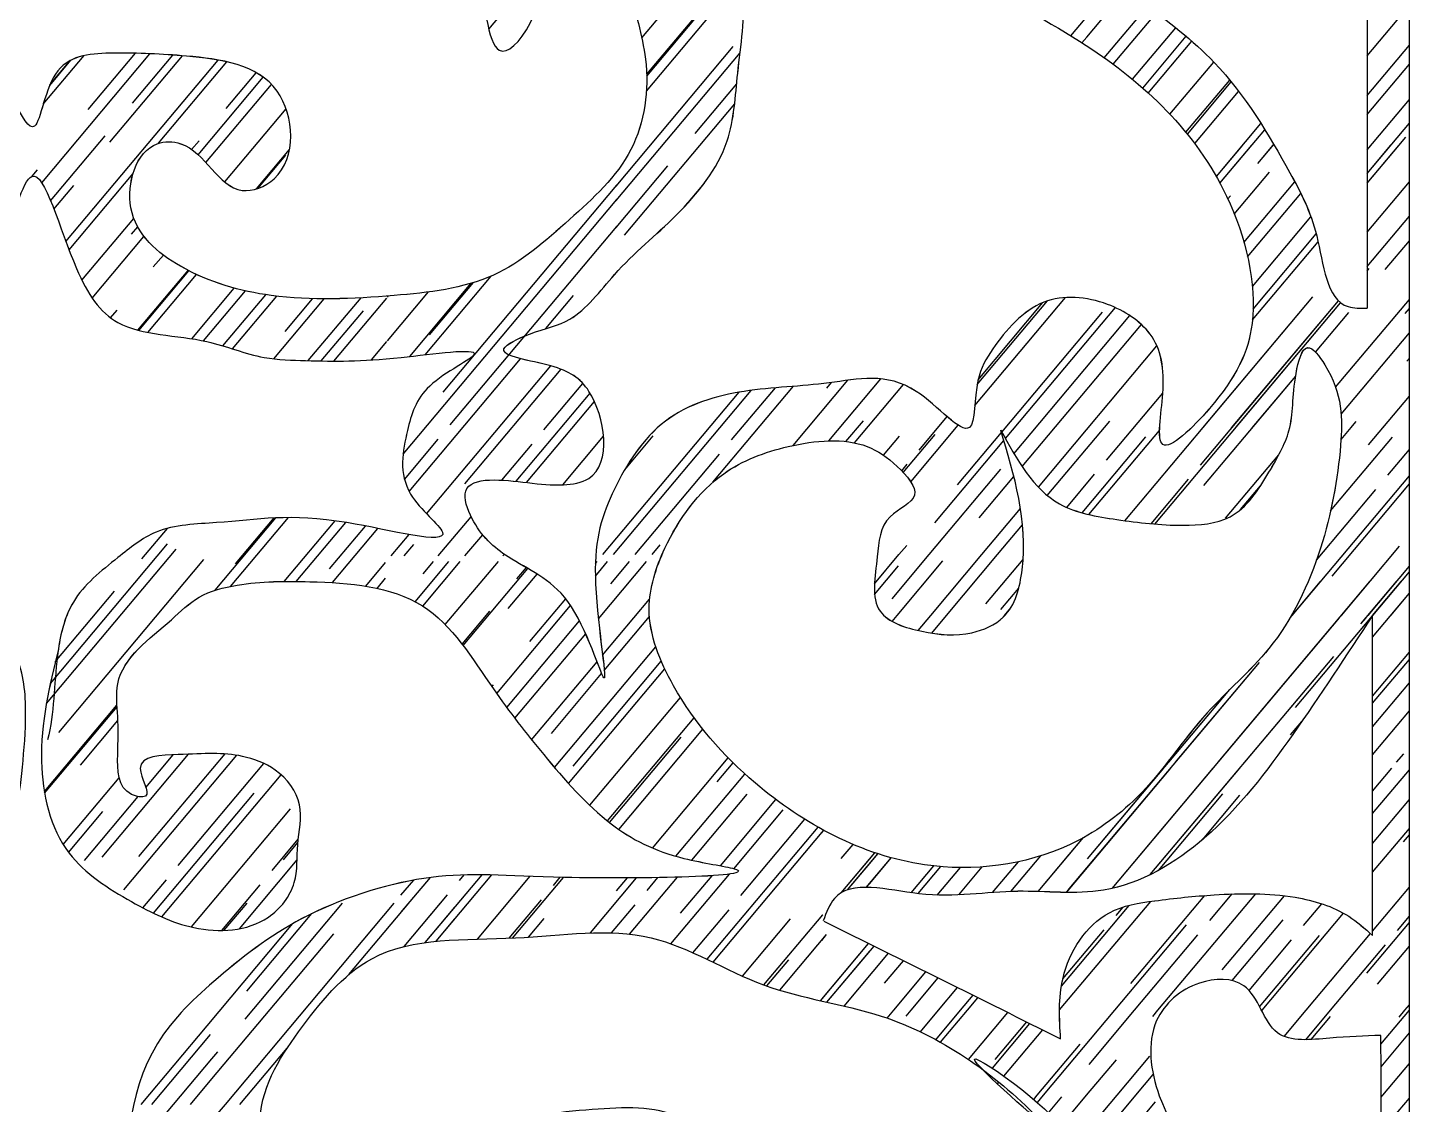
# Model space of a CAD drawing. Header units: millimetres. Extents: x 512961 to 1001058, y -961995 to -458543.
# Drawn here: x 935133 to 935425.6, y -883552.1 to -883324 of the extents above; entities that cross this region are included whole.
import ezdxf

# ---------------------------------------------------------------- set-up
doc = ezdxf.new("R2010")
doc.units = ezdxf.units.MM
doc.header["$MEASUREMENT"] = 0
doc.layers.add('内线', color=8, linetype='CONTINUOUS')
doc.layers.add('填充', color=250, linetype='CONTINUOUS', lineweight=25)

msp = doc.modelspace()

# ---------------------------------------------------------------- linework, layer by layer
at = {"layer": '内线'}
msp.add_line((935425.6, -885159.02), (935425.6, -883011.33), dxfattribs=at)
at = {"layer": '填充'}
for p, q in [((935263.07, -883326.18), (935280.57, -883305.32)), ((935357.28, -883325.99), (935373.23, -883306.99)), ((935416.66, -883308.34), (935416.66, -883383.44)), ((935264.13, -883334.27), (935283.24, -883311.5)), ((935264.06, -883337.45), (935283.88, -883313.84)), ((935230.67, -883324.28), (935237.83, -883315.75)), ((935264.12, -883333.87), (935277.54, -883317.87)), ((935361, -883330.36), (935370.19, -883319.41)), ((935362.91, -883331.75), (935372.06, -883320.83)), ((935416.66, -883329.95), (935425.6, -883319.31)), ((935353.94, -883325.71), (935356.96, -883322.12)), ((935356.28, -883327.18), (935357.28, -883325.99)), ((935366.96, -883334.92), (935376.12, -883324.01)), ((935369.14, -883336.78), (935378.33, -883325.82)), ((935136.01, -883356.84), (935158.93, -883329.52)), ((935145.87, -883341.31), (935155.84, -883329.42)), ((935257.63, -883357.58), (935282.44, -883328)), ((935257.63, -883360.61), (935283.9, -883329.3)), ((935370.32, -883337.84), (935379.53, -883326.86)), ((935416.66, -883338.38), (935425.6, -883327.73)), ((935136.35, -883340.19), (935144.98, -883329.91)), ((935137.71, -883336.22), (935142.19, -883330.88)), ((935137.75, -883336.13), (935142.12, -883330.91)), ((935141.15, -883369.3), (935173.41, -883330.86)), ((935150.47, -883348.28), (935165.85, -883329.95)), ((935155.23, -883340.02), (935163.81, -883329.79)), ((935160.74, -883348.49), (935175.22, -883331.23)), ((935374.91, -883342.35), (935384.19, -883331.29)), ((935416.66, -883342.41), (935425.6, -883331.76)), ((935169.14, -883350.93), (935182.93, -883334.5)), ((935175.08, -883341.09), (935181.42, -883333.53)), ((935378.27, -883346.17), (935387.56, -883335.1)), ((935378.59, -883346.57), (935387.89, -883335.5)), ((935170.78, -883352.58), (935184.67, -883336.02)), ((935274.35, -883346.39), (935283.17, -883335.89)), ((935380.14, -883348.57), (935389.44, -883337.49)), ((935174.76, -883356.69), (935187.77, -883341.19)), ((935259.39, -883367.93), (935282.74, -883340.1)), ((935416.66, -883349.86), (935425.6, -883339.21)), ((935384.73, -883355.56), (935394.17, -883344.31)), ((935416.66, -883354.86), (935425.6, -883344.22)), ((935137.91, -883360.66), (935149.46, -883346.89)), ((935385.49, -883356.94), (935394.99, -883345.62)), ((935416.66, -883356.97), (935424.84, -883347.23)), ((935167.76, -883349.8), (935169.32, -883347.95)), ((935181.5, -883358.16), (935188.49, -883349.83)), ((935384.73, -883355.56), (935390.34, -883348.87)), ((935385.49, -883356.94), (935392.26, -883348.87)), ((935393.48, -883352.77), (935396.87, -883348.72)), ((935393.48, -883352.77), (935396.74, -883348.87)), ((935416.66, -883356.97), (935423.46, -883348.87)), ((935416.66, -883349.86), (935417.49, -883348.87)), ((935416.66, -883354.86), (935421.69, -883348.87)), ((935181.77, -883358.07), (935187.69, -883351.01)), ((935133.97, -883355.49), (935135.12, -883354.12)), ((935141.8, -883371.06), (935155.35, -883354.92)), ((935257.63, -883366.33), (935268.59, -883353.26)), ((935388.53, -883363.48), (935395.96, -883354.62)), ((935388.53, -883363.48), (935395.96, -883354.62)), ((935138.61, -883362.42), (935142.79, -883357.44)), ((935221, -883401.23), (935257.79, -883357.39)), ((935272.24, -883361.79), (935276.33, -883356.91)), ((935390.57, -883369.48), (935401.34, -883356.64)), ((935390.57, -883369.48), (935401.34, -883356.64)), ((935416.66, -883367.32), (935425.6, -883356.67)), ((935416.66, -883367.32), (935425.6, -883356.67)), ((935212.53, -883414.36), (935257.79, -883360.42)), ((935387.17, -883360.29), (935387.72, -883359.63)), ((935387.17, -883360.29), (935387.72, -883359.63)), ((935391.35, -883372.57), (935402.63, -883359.13)), ((935391.35, -883372.57), (935402.63, -883359.13)), ((935144.53, -883377.5), (935155.52, -883364.4)), ((935392.35, -883378.83), (935404.75, -883364.05)), ((935392.35, -883378.83), (935404.75, -883364.05)), ((935416.66, -883374.58), (935425.6, -883363.94)), ((935416.66, -883374.58), (935425.6, -883363.94)), ((935155.05, -883367.73), (935156.34, -883366.19)), ((935222.51, -883408.18), (935257.79, -883366.14)), ((935392.51, -883383.64), (935405.88, -883367.71)), ((935392.51, -883383.64), (935405.88, -883367.71)), ((935146.7, -883381.28), (935157.66, -883368.21)), ((935392.37, -883385.92), (935406.27, -883369.35)), ((935392.37, -883385.92), (935406.27, -883369.35)), ((935420.49, -883375.21), (935425.6, -883369.13)), ((935420.49, -883375.21), (935425.6, -883369.13)), ((935159.65, -883374.7), (935161.77, -883372.17)), ((935156.39, -883388.09), (935167.02, -883375.42)), ((935156.55, -883388.13), (935167.15, -883375.49)), ((935158.47, -883388.56), (935168.78, -883376.28)), ((935416.66, -883375.56), (935417.09, -883375.04)), ((935416.66, -883375.56), (935417.09, -883375.04)), ((935167.8, -883389.9), (935176.79, -883379.18)), ((935213.94, -883393.66), (935226.95, -883378.16)), ((935217.21, -883393.29), (935231.19, -883376.63)), ((935218.16, -883389.06), (935227.42, -883378.02)), ((935170.29, -883390.34), (935179.16, -883379.77)), ((935174.35, -883391.4), (935183.44, -883380.57)), ((935176.44, -883392.05), (935185.81, -883380.89)), ((935185.13, -883394.16), (935195.79, -883381.46)), ((935187.56, -883388.34), (935193.37, -883381.42)), ((935192.45, -883394.55), (935203.63, -883381.24)), ((935197.87, -883394.65), (935209.09, -883381.28)), ((935209.25, -883390.32), (935217.91, -883380)), ((935209.25, -883381.08), (935209.46, -883380.84)), ((935242.75, -883387.76), (935248.64, -883380.74)), ((935333.61, -883404.02), (935352.77, -883381.19)), ((935334.09, -883399.61), (935348.95, -883381.9)), ((935334.29, -883398.58), (935347.99, -883382.26)), ((935365.36, -883428.46), (935405.15, -883381.04)), ((935371.67, -883429.18), (935411.03, -883382.27)), ((935381.34, -883416.67), (935410.56, -883381.86)), ((935381.85, -883408.8), (935405.15, -883381.04)), ((935387.95, -883408.8), (935410.56, -883381.86)), ((935388.77, -883408.8), (935411.03, -883382.27)), ((935409.97, -883400.2), (935425.6, -883381.58)), ((935409.97, -883400.2), (935425.6, -883381.58)), ((935150.61, -883385.47), (935151.97, -883383.86)), ((935195.19, -883394.62), (935204.14, -883383.96)), ((935339.3, -883409.69), (935360.64, -883384.26)), ((935340.07, -883411.08), (935363.36, -883383.32)), ((935341.88, -883414.26), (935366.42, -883385.01)), ((935405.75, -883392.78), (935412.81, -883384.36)), ((935405.75, -883392.78), (935412.81, -883384.36)), ((935424.71, -883384.56), (935425.6, -883383.5)), ((935424.71, -883384.56), (935425.6, -883383.5)), ((935343.61, -883417.01), (935368.87, -883386.91)), ((935205.81, -883394.41), (935209.09, -883390.51)), ((935411.15, -883405.88), (935425.6, -883388.66)), ((935411.15, -883405.88), (935425.6, -883388.66)), ((935347.04, -883421.35), (935372.15, -883391.43)), ((935425.08, -883394.65), (935425.6, -883394.03)), ((935425.08, -883394.65), (935425.6, -883394.03)), ((935213.81, -883422.25), (935237.4, -883394.13)), ((935217.51, -883427.01), (935243.81, -883395.67)), ((935225.58, -883420.67), (935245.97, -883396.38)), ((935372.91, -883394.55), (935373.07, -883394.37)), ((935242.36, -883409.24), (935250.62, -883399.4)), ((935295.14, -883412.51), (935306.72, -883398.71)), ((935302.27, -883400.36), (935303.24, -883399.2)), ((935302.67, -883411.55), (935313.68, -883398.42)), ((935308.12, -883411.97), (935318.48, -883399.62)), ((935382.09, -883420.97), (935401.53, -883397.81)), ((935392.3, -883408.8), (935401.53, -883397.81)), ((935236.49, -883420.12), (935252.15, -883401.47)), ((935254.81, -883435.66), (935283.7, -883401.23)), ((935257.05, -883435.66), (935286.26, -883400.84)), ((935278.15, -883420.3), (935295.19, -883399.99)), ((935282.07, -883411.36), (935291.36, -883400.3)), ((935361.49, -883415.61), (935373.39, -883401.43)), ((935416.97, -883412.37), (935425.6, -883402.09)), ((935419.97, -883408.8), (935425.6, -883402.09)), ((935238.68, -883420.38), (935253.06, -883403.23)), ((935306.28, -883411.68), (935309.99, -883407.27)), ((935320.03, -883420.2), (935330.07, -883408.24)), ((935321.78, -883413.49), (935327.72, -883406.41)), ((935348.94, -883423.12), (935362.16, -883407.37)), ((935411.13, -883411.28), (935414.33, -883407.47)), ((935413.21, -883408.8), (935414.33, -883407.47)), ((935212.84, -883419.71), (935219.97, -883411.2)), ((935213.18, -883410.55), (935213.32, -883410.38)), ((935246.33, -883420.85), (935254.97, -883410.56)), ((935259.47, -883417.65), (935265.49, -883410.48)), ((935314.28, -883414.61), (935317.66, -883410.58)), ((935318.45, -883418.25), (935325.18, -883410.23)), ((935325.12, -883428.89), (935339.73, -883411.48)), ((935329.92, -883420.87), (935339.22, -883409.79)), ((935356.31, -883426.79), (935369.83, -883410.68)), ((935357.76, -883427.17), (935372.71, -883409.35)), ((935408.92, -883426.37), (935422, -883410.78)), ((935233.45, -883419.87), (935239.83, -883412.26)), ((935261.69, -883435.66), (935279.54, -883414.39)), ((935386.69, -883427.95), (935397.95, -883414.52)), ((935421.05, -883418.8), (935425.6, -883413.38)), ((935318.1, -883417.88), (935319.25, -883416.51)), ((935323.93, -883435.66), (935339.1, -883417.57)), ((935334.52, -883427.85), (935341.86, -883419.11)), ((935353.06, -883425.65), (935358.96, -883418.63)), ((935370.91, -883429.11), (935378.81, -883419.69)), ((935400.78, -883448.52), (935425.6, -883418.94)), ((935389.84, -883426.11), (935394.07, -883421.07)), ((935405.95, -883436.8), (935418.52, -883421.82)), ((935409.22, -883440.19), (935425.6, -883420.68)), ((935335.04, -883435.66), (935343.25, -883425.87)), ((935172.72, -883443.21), (935185.59, -883427.88)), ((935176.02, -883442.37), (935188.24, -883427.81)), ((935177.08, -883437.6), (935185.22, -883427.89)), ((935187.35, -883441.33), (935198.12, -883428.49)), ((935189.9, -883441.33), (935200.38, -883428.83)), ((935219.97, -883435.93), (935226.94, -883427.62)), ((935157.22, -883436.54), (935162.62, -883430.1)), ((935196.93, -883438.66), (935204.55, -883429.59)), ((935197.58, -883441.59), (935207.21, -883430.12)), ((935210.02, -883435.93), (935213.82, -883431.4)), ((935225.62, -883435.93), (935229.39, -883431.44)), ((935338.42, -883435.66), (935343.69, -883429.37)), ((935137.02, -883467.17), (935164.46, -883434.47)), ((935137.85, -883462.96), (935162.66, -883433.39)), ((935212.78, -883435.93), (935214.83, -883433.49)), ((935265.26, -883435.66), (935267, -883433.59)), ((935317.52, -883435.66), (935319.17, -883433.69)), ((935411.23, -883448.52), (935423.51, -883433.89)), ((935139.61, -883473.31), (935170.33, -883436.7)), ((935204.64, -883442.35), (935208.83, -883437.35)), ((935215.1, -883445.63), (935222.24, -883437.11)), ((935216.7, -883446.56), (935224.64, -883437.11)), ((935216.79, -883439.72), (935218.98, -883437.11)), ((935221.47, -883450.49), (935232.7, -883437.11)), ((935233.68, -883435.93), (935233.97, -883435.58)), ((935253.24, -883440.19), (935255.83, -883437.11)), ((935253.26, -883437.51), (935253.6, -883437.11)), ((935253.88, -883449.23), (935264.05, -883437.11)), ((935256.5, -883441.85), (935260.47, -883437.11)), ((935312.33, -883441.83), (935317.52, -883435.66)), ((935316.06, -883445.03), (935323.93, -883435.66)), ((935317.17, -883448.52), (935326.84, -883437)), ((935324.24, -883448.52), (935335.04, -883435.66)), ((935327.62, -883448.52), (935338.42, -883435.66)), ((935335.91, -883446.09), (935343.81, -883436.68)), ((935207.02, -883442.8), (935208.83, -883440.64)), ((935225.27, -883454.94), (935238.98, -883438.6)), ((935234.77, -883447.09), (935240.92, -883439.76)), ((935236.64, -883440.78), (935238.64, -883438.41)), ((935312.37, -883444.08), (935317.44, -883438.04)), ((935416.86, -883448.52), (935425.6, -883438.11)), ((935417.83, -883448.52), (935425.6, -883439.27)), ((935138.89, -883458.38), (935151.46, -883443.4)), ((935339.1, -883447.29), (935342.88, -883442.79)), ((935385.1, -883479.66), (935417.25, -883441.34)), ((935400.35, -883449.03), (935406.8, -883441.34)), ((935415.33, -883450.34), (935422.88, -883441.34)), ((935417.79, -883448.57), (935423.86, -883441.34)), ((935232.35, -883465.09), (935248, -883446.44)), ((935239.36, -883454.07), (935246.96, -883445.01)), ((935254.78, -883456.95), (935264.74, -883445.08)), ((935417.79, -883453.16), (935425.6, -883443.85)), ((935421.68, -883448.52), (935425.6, -883443.85)), ((935225.03, -883454.63), (935230.88, -883447.65)), ((935255.13, -883460.18), (935264.7, -883448.78)), ((935316.09, -883449.81), (935317.17, -883448.52)), ((935321.56, -883451.72), (935324.24, -883448.52)), ((935324.46, -883452.29), (935327.62, -883448.52)), ((935339.21, -883449.27), (935339.84, -883448.52)), ((935339.84, -883448.52), (935341.2, -883446.91)), ((935362.68, -883506.38), (935410.82, -883449.01)), ((935400.35, -883449.03), (935400.37, -883449.01)), ((935401.48, -883468.01), (935417.77, -883448.6)), ((935401.48, -883468.01), (935417.42, -883449.01)), ((935415.33, -883450.34), (935416.45, -883449.01)), ((935234.5, -883468.06), (935249.9, -883449.71)), ((935236.18, -883470.32), (935251.2, -883452.42)), ((935244.59, -883480.76), (935266.05, -883455.19)), ((935239.74, -883474.88), (935253.61, -883458.35)), ((935248.54, -883480.49), (935267.21, -883458.24)), ((935370.75, -883503.46), (935409.57, -883457.21)), ((935390.73, -883479.66), (935409.57, -883457.21)), ((935417.79, -883465.61), (935425.6, -883456.31)), ((935417.79, -883467.16), (935425.6, -883457.86)), ((935243.95, -883473.52), (935254.57, -883460.85)), ((935247.56, -883484.14), (935267.94, -883459.86)), ((935353.6, -883506.48), (935393.86, -883458.5)), ((935376.1, -883479.66), (935393.86, -883458.5)), ((935231.34, -883463.63), (935231.68, -883463.22)), ((935357.47, -883500.14), (935387.58, -883464.26)), ((935374.65, -883479.66), (935387.58, -883464.26)), ((935417.79, -883472.13), (935425.6, -883462.83)), ((935252.06, -883488.76), (935271.25, -883465.89)), ((935136.58, -883485.87), (935151.95, -883467.54)), ((935136.64, -883486.21), (935151.97, -883467.93)), ((935417.79, -883478.06), (935425.6, -883468.76)), ((935144.21, -883480.29), (935152.15, -883470.83)), ((935255.84, -883492.08), (935274.17, -883470.23)), ((935258.22, -883493.87), (935276.01, -883472.67)), ((935400.45, -883473.82), (935402.83, -883470.98)), ((935400.45, -883473.82), (935402.83, -883470.98)), ((935256.23, -883492.4), (935271.42, -883474.3)), ((935148.79, -883499.74), (935167.07, -883477.95)), ((935153.39, -883506.71), (935177.34, -883478.17)), ((935156.59, -883499.61), (935174.83, -883477.88)), ((935158.07, -883484.98), (935163.87, -883478.06)), ((935265.35, -883497.83), (935281.37, -883478.73)), ((935422.9, -883479.66), (935424.4, -883477.88)), ((935164.94, -883501.51), (935183.06, -883479.92)), ((935279.03, -883483.81), (935282.42, -883479.78)), ((935352.98, -883507.23), (935375.09, -883480.87)), ((935357.47, -883500.14), (935373.64, -883480.87)), ((935362.68, -883506.38), (935384.09, -883480.87)), ((935370.75, -883503.46), (935389.72, -883480.87)), ((935417.79, -883485.75), (935421.89, -883480.87)), ((935417.79, -883490.52), (935425.6, -883481.22)), ((935140.58, -883497.07), (935152.41, -883482.97)), ((935161.43, -883512.43), (935186.71, -883482.31)), ((935270.3, -883499.56), (935284.92, -883482.14)), ((935145.09, -883500.45), (935156.44, -883486.92)), ((935159.71, -883511.64), (935181.03, -883486.23)), ((935273.65, -883500.39), (935285.36, -883486.43)), ((935279.72, -883501.58), (935291.49, -883487.56)), ((935372.49, -883502.56), (935386.12, -883486.32)), ((935372.49, -883502.56), (935386.12, -883486.32)), ((935381.8, -883496.05), (935389.7, -883486.63)), ((935381.8, -883496.05), (935389.7, -883486.63)), ((935417.79, -883496.85), (935425.6, -883487.55)), ((935141.72, -883498.75), (935148.97, -883490.1)), ((935167.71, -883514.55), (935188.69, -883489.54)), ((935282.59, -883502.2), (935293.03, -883489.75)), ((935276.92, -883521.4), (935300.42, -883493.4)), ((935284.07, -883507.88), (935297.61, -883491.74)), ((935184.8, -883502.57), (935190.35, -883495.95)), ((935278.18, -883522.01), (935301.63, -883494.07)), ((935301.17, -883494.61), (935301.63, -883494.07)), ((935347, -883507.05), (935356.6, -883495.6)), ((935353.6, -883499.19), (935356.6, -883495.6)), ((935417.79, -883502.97), (935425.6, -883493.67)), ((935424.33, -883496.54), (935425.6, -883495.04)), ((935187.18, -883500.33), (935190.28, -883496.64)), ((935305.3, -883500.04), (935307.81, -883497.05)), ((935305.3, -883500.04), (935307.81, -883497.05)), ((935305.31, -883507.29), (935312.43, -883498.81)), ((935306.63, -883506.69), (935313.07, -883499.02)), ((935311.33, -883500.12), (935312.43, -883498.81)), ((935311.33, -883501.09), (935313.07, -883499.02)), ((935347, -883507.05), (935353.6, -883499.19)), ((935177.86, -883514.92), (935190.1, -883500.32)), ((935305.31, -883507.29), (935311.33, -883500.12)), ((935306.63, -883506.69), (935311.33, -883501.09)), ((935310.61, -883506.16), (935315.89, -883499.87)), ((935311.33, -883505.31), (935315.89, -883499.87)), ((935320.11, -883507.29), (935324.88, -883501.61)), ((935320.11, -883507.29), (935324.88, -883501.61)), ((935321.57, -883507.48), (935326.37, -883501.76)), ((935321.57, -883507.48), (935326.37, -883501.76)), ((935325.64, -883507.78), (935330.53, -883501.96)), ((935325.64, -883507.78), (935330.53, -883501.96)), ((935330.18, -883507.74), (935335.16, -883501.82)), ((935330.18, -883507.74), (935335.16, -883501.82)), ((935337.35, -883507.26), (935342.83, -883500.72)), ((935337.35, -883507.26), (935342.83, -883500.72)), ((935341.23, -883507.03), (935347.58, -883499.47)), ((935341.23, -883507.03), (935347.58, -883499.47)), ((935157.42, -883510.47), (935162.41, -883504.53)), ((935212.08, -883511.49), (935218.32, -883504.06)), ((935212.08, -883507.84), (935214.78, -883504.62)), ((935217.2, -883517.85), (935229.25, -883503.49)), ((935219.51, -883517.58), (935231.3, -883503.53)), ((935224.51, -883504.69), (935225.5, -883503.51)), ((935228.27, -883517.11), (935239.43, -883503.81)), ((935235.68, -883516.89), (935246.47, -883504.04)), ((935244.36, -883505.75), (935245.82, -883504.02)), ((935252.18, -883515.82), (935261.96, -883504.16)), ((935257.73, -883506.91), (935260.03, -883504.17)), ((935260.49, -883516.07), (935270.61, -883504.01)), ((935264.22, -883506.82), (935266.49, -883504.1)), ((935269.24, -883518.11), (935281.63, -883503.34)), ((935271.29, -883511.63), (935277.95, -883503.69)), ((935174.14, -883515.27), (935182.26, -883505.59)), ((935212.77, -883518.68), (935221.97, -883507.71)), ((935310.61, -883506.16), (935311.33, -883505.31)), ((935352.98, -883507.23), (935353.6, -883506.48)), ((935366.65, -883526.56), (935382.32, -883507.89)), ((935372.37, -883532.2), (935393.08, -883507.51)), ((935383.34, -883513.19), (935388.07, -883507.56)), ((935385.99, -883523.65), (935399.18, -883507.93)), ((935417.79, -883515.43), (935425.6, -883506.13)), ((935174.66, -883515.26), (935179.5, -883509.48)), ((935174.91, -883552.14), (935210.67, -883509.51)), ((935179.08, -883534.11), (935199.72, -883509.51)), ((935201.05, -883524.64), (935213.74, -883509.51)), ((935212.77, -883518.68), (935220.46, -883509.51)), ((935217.2, -883517.85), (935223.52, -883510.32)), ((935234.99, -883516.92), (935241.83, -883508.77)), ((935256.67, -883515.81), (935261.68, -883509.84)), ((935273.9, -883520), (935281.54, -883510.9)), ((935351.53, -883532.13), (935370.83, -883509.13)), ((935351.92, -883527.07), (935366.27, -883509.97)), ((935363.49, -883512.13), (935364.99, -883510.33)), ((935403.2, -883514.25), (935407.07, -883509.63)), ((935171.04, -883535.49), (935189.21, -883513.84)), ((935179.44, -883528.15), (935193.24, -883511.7)), ((935219.51, -883517.58), (935223.52, -883512.8)), ((935239.07, -883516.7), (935242.38, -883512.75)), ((935284.39, -883524.95), (935294.55, -883512.85)), ((935288.92, -883526.82), (935301.39, -883511.96)), ((935301.17, -883512.22), (935301.39, -883511.96)), ((935388.09, -883525.92), (935398.88, -883513.05)), ((935394.41, -883532.2), (935411.67, -883511.64)), ((935416.59, -883524.36), (935425.6, -883513.62)), ((935423.05, -883515.31), (935425.6, -883512.28)), ((935172.07, -883546.72), (935197.88, -883515.97)), ((935292.32, -883527.96), (935302.21, -883516.17)), ((935301.17, -883517.41), (935302.21, -883516.17)), ((935352.22, -883525.56), (935360.95, -883515.15)), ((935363.22, -883532.2), (935378.38, -883514.13)), ((935367.39, -883532.2), (935380.81, -883516.21)), ((935393.9, -883531.45), (935406.55, -883516.37)), ((935403.72, -883532.2), (935417.37, -883515.94)), ((935300.92, -883530.17), (935311.11, -883518.02)), ((935301.17, -883529.86), (935311.11, -883518.02)), ((935302.27, -883530.47), (935312.25, -883518.59)), ((935302.27, -883530.47), (935311.33, -883519.68)), ((935391.65, -883528), (935400.66, -883517.27)), ((935408.88, -883532.2), (935420.52, -883518.33)), ((935418.82, -883526.66), (935425.6, -883518.58)), ((935289.55, -883527.05), (935294.21, -883521.5)), ((935305.9, -883531.31), (935315.3, -883520.11)), ((935314.48, -883526.46), (935318.48, -883521.69)), ((935305.9, -883531.31), (935311.33, -883524.84)), ((935316.42, -883532.2), (935323.25, -883524.06)), ((935320.11, -883532.2), (935325.86, -883525.36)), ((935325.9, -883532.2), (935329.94, -883527.39)), ((935330.56, -883532.2), (935333.23, -883529.02)), ((935332.02, -883532.2), (935334.26, -883529.53)), ((935424.62, -883532.2), (935425.6, -883531.04)), ((935315.03, -883533.86), (935316.42, -883532.2)), ((935319.08, -883533.44), (935320.11, -883532.2)), ((935322.06, -883536.77), (935325.9, -883532.2)), ((935325.34, -883538.43), (935330.56, -883532.2)), ((935326.33, -883538.98), (935332.02, -883532.2)), ((935332.26, -883542.63), (935340.61, -883532.69)), ((935348.1, -883550.21), (935363.22, -883532.2)), ((935357.77, -883543.67), (935367.39, -883532.2)), ((935371.25, -883533.54), (935372.37, -883532.2)), ((935394.34, -883532.29), (935394.41, -883532.2)), ((935399.07, -883537.74), (935403.72, -883532.2)), ((935403.65, -883538.43), (935408.88, -883532.2)), ((935404.81, -883538.4), (935408.91, -883533.51)), ((935419.58, -883539.38), (935425.6, -883532.21)), ((935423.41, -883533.64), (935424.62, -883532.2)), ((935157.07, -883552.14), (935171.04, -883535.49)), ((935159.31, -883552.14), (935171.76, -883537.3)), ((935337.31, -883544.48), (935345.26, -883535.01)), ((935337.91, -883542.61), (935344.58, -883534.66)), ((935339.75, -883546.16), (935347.98, -883536.35)), ((935419.6, -883544.15), (935425.6, -883537)), ((935177.97, -883552.14), (935187.98, -883540.21)), ((935346.8, -883550.21), (935355.9, -883539.38)), ((935163.95, -883552.14), (935172.07, -883542.46)), ((935172.07, -883542.46), (935173.31, -883540.98)), ((935357.25, -883550.21), (935363.56, -883542.69)), ((935363.7, -883550.21), (935370.63, -883541.95)), ((935336.24, -883545.76), (935336.38, -883545.59)), ((935367.7, -883550.21), (935371.38, -883545.84)), ((935419.96, -883550.21), (935425.6, -883543.49)), ((935167.52, -883552.14), (935172.07, -883546.72)), ((935338.38, -883547.8), (935338.69, -883547.42)), ((935336.39, -883575.07), (935357.25, -883550.21)), ((935342.53, -883575.44), (935363.7, -883550.21)), ((935346.07, -883551.08), (935346.8, -883550.21)), ((935346.3, -883575.72), (935367.7, -883550.21)), ((935346.83, -883551.73), (935348.1, -883550.21)), ((935349.16, -883553.92), (935352.01, -883550.53)), ((935350.85, -883576.63), (935371.86, -883551.59)), ((935419.62, -883550.62), (935419.96, -883550.21)), ((935419.64, -883557.9), (935425.6, -883550.8)), ((935153.91, -883564.1), (935163.95, -883552.14)), ((935172.07, -883555.52), (935174.91, -883552.14))]:
    msp.add_line(p, q, dxfattribs=at)
for points, knots in [([(935030.39, -883325.31), (935030.39, -883325.31), (935026.76, -883324.73), (935020.17, -883315.07), (935017.29, -883302.81), (935028.63, -883276.98), (935011.69, -883301.77), (935000.7, -883318.3), (934995.15, -883354.33), (935021.08, -883376.55), (935049.04, -883382.32), (935075.28, -883384.29), (935098.15, -883376.39), (935111.13, -883366.23), (935114.55, -883350.12), (935098.11, -883348.26), (935092.76, -883361.25), (935072.95, -883361.09), (935075.07, -883341.49), (935086.17, -883326.46), (935105.29, -883329.06), (935124.96, -883322.15), (935134.78, -883354.88), (935137.3, -883329.85), (935152.82, -883329.19), (935167.68, -883329.82), (935189.01, -883332.69), (935190.27, -883355.07), (935174.6, -883361.12), (935169.87, -883348.1), (935156.59, -883347.96), (935151.8, -883364.45), (935166.25, -883376.54), (935186.42, -883382.22), (935208.99, -883381.13), (935232.11, -883378.57), (935247.74, -883364.74), (935262.71, -883351.14), (935265.44, -883331.76), (935259.18, -883314.18), (935261.29, -883297.47), (935237.97, -883278), (935249.17, -883308.48), (935231.21, -883339.59), (935228.92, -883306.9), (935222.48, -883287.14), (935194.88, -883274.99), (935178.25, -883245.62), (935142.91, -883232.63), (935130.62, -883155.6), (935131.42, -883208.11), (935115.48, -883225.74), (935095.07, -883245.73), (935068.51, -883260.39), (935045.47, -883285.42), (935032.22, -883297.45), (935035.15, -883334.31), (935031.5, -883325.49), (935030.39, -883325.31)], [0, 0, 0, 0, 0, 9.239426, 24.39488, 37.337201, 51.009064, 68.414454, 100.547872, 125.816942, 145.6722, 172.099656, 190.775985, 204.6916, 213.506347, 222.959634, 233.241143, 245.685082, 256.568199, 273.147471, 287.73828, 302.279167, 318.954784, 329.628839, 339.950773, 352.909002, 370.129315, 385.667487, 391.733819, 405.405704, 409.551384, 421.857105, 435.448329, 452.322302, 474.080297, 492.061642, 508.741093, 525.256046, 541.511592, 554.202322, 571.160982, 584.756629, 602.359518, 623.197881, 638.643081, 658.15714, 678.56897, 708.251505, 737.239115, 778.607471, 803.240642, 817.487785, 841.292157, 873.144892, 894.597033, 921.339342, 934.936049, 937.756934, 937.756934, 937.756934, 937.756934]), ([(935273.04, -883295.84), (935278.78, -883301), (935286.56, -883314.13), (935283.12, -883332.56), (935282.4, -883349.94), (935270.84, -883364.22), (935258.1, -883374.35), (935249.41, -883386.47), (935240.88, -883387.94), (935229.67, -883393.26), (935245.22, -883395.17), (935254.52, -883401.07), (935257.23, -883419.41), (935245.52, -883421.17), (935237.97, -883420.32), (935223.6, -883418.51), (935227.58, -883430.42), (935235.69, -883437.67), (935249.08, -883442.51), (935257.82, -883473.25), (935251.31, -883437.95), (935256.13, -883422.4), (935266.78, -883405.51), (935284.87, -883400.2), (935302.95, -883399.95), (935319.28, -883395.83), (935334.19, -883414.6), (935333.23, -883398.73), (935338.31, -883390.2), (935347, -883380.11), (935361.23, -883381.3), (935372.53, -883388.71), (935374.31, -883399.59), (935370.83, -883417.49), (935387.42, -883401.28), (935395.01, -883385.62), (935387.3, -883352.48), (935362.52, -883329.29), (935334.88, -883315.38), (935315.24, -883301.88), (935291.46, -883295.77), (935281.55, -883304.43), (935272.73, -883295.56), (935273.04, -883295.84)], [0, 0, 0, 0, 19.374067, 34.069656, 46.259435, 62.231896, 77.408583, 88.589311, 96.211776, 101.442789, 110.256726, 118.400989, 133.830122, 138.485341, 144.900164, 155.923424, 160.943919, 170.262662, 183.440766, 198.423453, 216.548155, 232.345118, 247.402321, 262.300143, 277.436745, 292.94982, 304.333231, 312.748171, 318.979594, 331.236707, 342.541221, 351.731664, 362.506651, 371.538675, 382.007915, 398.839379, 421.866443, 458.35733, 481.476093, 498.84777, 519.835789, 533.951946, 535.016516, 535.016516, 535.016516, 535.016516]), ([(935369.23, -883318.69), (935374.48, -883322.65), (935387.29, -883332.33), (935398.45, -883351.06), (935407.06, -883367.34), (935408.01, -883383.51), (935415.24, -883383.45), (935416.66, -883383.44)], [0, 0, 0, 0, 16.460825, 40.178454, 52.321973, 66.079749, 69.445224, 69.445224, 69.445224, 69.445224]), ([(934989.66, -883503.43), (935002.33, -883495.76), (935019.56, -883480.52), (935036.11, -883454.06), (935055.15, -883440.69), (935071.48, -883443.06), (935083.19, -883440.06), (935094.45, -883449.48), (935113.55, -883448.31), (935115.79, -883468.19), (935117.16, -883477.05), (935113.06, -883493.29), (935111.91, -883483.74), (935108.66, -883475.27), (935094.21, -883478.33), (935079.23, -883476.31), (935076.45, -883488.1), (935075.55, -883498.8), (935082.65, -883506.01), (935090.53, -883510.86), (935100.95, -883513.21), (935112.54, -883505.59), (935123.88, -883499.93), (935130.92, -883490.77), (935132.02, -883480.25), (935132.94, -883469.13), (935131.89, -883456.3), (935122.9, -883447.42), (935112.28, -883437.06), (935097.53, -883428.94), (935077.13, -883433.41), (935064.57, -883427.31), (935043.25, -883432.84), (935060.69, -883414.48), (935051.7, -883406.58), (935046.31, -883402.93), (935033.23, -883390.02), (935069.07, -883399.42), (935088.25, -883399.19), (935110.14, -883385.03), (935127.57, -883376.37), (935134.3, -883345.28), (935141.9, -883374.83), (935151.77, -883389.45), (935169.39, -883388.9), (935181.63, -883394.28), (935196.19, -883394.65), (935206.97, -883394.9), (935234.96, -883390.77), (935216.2, -883399.21), (935213.1, -883410.03), (935210.85, -883422.14), (935228.31, -883435.54), (935193.06, -883425.76), (935178.88, -883428.94), (935160.66, -883429.34), (935151.25, -883437.06), (935142.09, -883444.21), (935140.07, -883452.11), (935139.55, -883455.66)], [854.369181, 854.369181, 854.369181, 854.369181, 891.427083, 909.912397, 933.895494, 942.92005, 950.83357, 962.456307, 977.253948, 990.261334, 1002.093817, 1009.221367, 1013.868246, 1018.159919, 1032.359156, 1043.204718, 1051.052601, 1058.37597, 1069.994637, 1073.281455, 1081.907862, 1094.788333, 1106.200413, 1113.867004, 1122.48549, 1132.079867, 1142.361065, 1153.186892, 1162.363005, 1180.281398, 1192.135148, 1211.941196, 1217.60847, 1234.015184, 1238.418302, 1244.844455, 1252.426732, 1272.192807, 1293.626716, 1312.793044, 1332.360157, 1345.975352, 1364.121749, 1376.183854, 1392.328722, 1402.860008, 1410.213605, 1427.137212, 1440.116807, 1449.81386, 1458.635032, 1469.918056, 1478.721264, 1495.723478, 1518.838666, 1529.684228, 1537.814384, 1548.974326, 1557.739923, 1557.739923, 1557.739923, 1557.739923]), ([(934989.66, -883503.43), (935002.33, -883495.76), (935019.56, -883480.52), (935036.11, -883454.06), (935055.15, -883440.69), (935071.48, -883443.06), (935083.19, -883440.06), (935094.45, -883449.48), (935113.55, -883448.31), (935115.79, -883468.19), (935117.16, -883477.05), (935113.06, -883493.29), (935111.91, -883483.74), (935108.66, -883475.27), (935094.21, -883478.33), (935079.23, -883476.31), (935076.45, -883488.1), (935075.55, -883498.8), (935082.65, -883506.01), (935090.53, -883510.86), (935100.95, -883513.21), (935112.54, -883505.59), (935123.88, -883499.93), (935130.92, -883490.77), (935132.02, -883480.25), (935132.94, -883469.13), (935131.89, -883456.3), (935122.9, -883447.42), (935112.28, -883437.06), (935097.53, -883428.94), (935077.13, -883433.41), (935064.57, -883427.31), (935043.25, -883432.84), (935060.69, -883414.48), (935051.7, -883406.58), (935046.31, -883402.93), (935033.23, -883390.02), (935069.07, -883399.42), (935088.25, -883399.19), (935110.14, -883385.03), (935127.57, -883376.37), (935134.3, -883345.28), (935141.9, -883374.83), (935151.77, -883389.45), (935169.39, -883388.9), (935181.63, -883394.28), (935196.19, -883394.65), (935206.97, -883394.9), (935234.96, -883390.77), (935216.2, -883399.21), (935213.1, -883410.03), (935210.85, -883422.14), (935228.31, -883435.54), (935193.06, -883425.76), (935178.88, -883428.94), (935160.66, -883429.34), (935151.25, -883437.06), (935141.69, -883444.52), (935138.54, -883459.1), (935138.71, -883469.26), (935137.26, -883474.88)], [854.369181, 854.369181, 854.369181, 854.369181, 891.427083, 909.912397, 933.895494, 942.92005, 950.83357, 962.456307, 977.253948, 990.261334, 1002.093817, 1009.221367, 1013.868246, 1018.159919, 1032.359156, 1043.204718, 1051.052601, 1058.37597, 1069.994637, 1073.281455, 1081.907862, 1094.788333, 1106.200413, 1113.867004, 1122.48549, 1132.079867, 1142.361065, 1153.186892, 1162.363005, 1180.281398, 1192.135148, 1211.941196, 1217.60847, 1234.015184, 1238.418302, 1244.844455, 1252.426732, 1272.192807, 1293.626716, 1312.793044, 1332.360157, 1345.975352, 1364.121749, 1376.183854, 1392.328722, 1402.860008, 1410.213605, 1427.137212, 1440.116807, 1449.81386, 1458.635032, 1469.918056, 1478.721264, 1495.723478, 1518.838666, 1529.684228, 1537.814384, 1548.974326, 1558.958679, 1573.787882, 1573.787882, 1573.787882, 1573.787882]), ([(935339.07, -883409.26), (935341.96, -883418.88), (935345.89, -883431.96), (935341.5, -883449.03), (935331.89, -883453.18), (935322.95, -883452.42), (935310.82, -883448.67), (935313.13, -883436.83), (935313.53, -883427.42), (935323.4, -883423.63), (935316.85, -883416.24), (935308.74, -883410.61), (935294.31, -883411.91), (935278.1, -883418.11), (935268.19, -883431.79), (935262.83, -883448.36), (935270.55, -883467.14), (935288.94, -883488.19), (935319.29, -883504.64), (935350.34, -883500.75), (935370.26, -883486.61), (935380.99, -883469.57), (935398.09, -883455.21), (935407.58, -883435.17), (935411.53, -883413.7), (935411.46, -883400.04), (935403.44, -883389.46), (935400.54, -883400.63), (935401.41, -883408.57), (935395.48, -883419.04), (935389.23, -883428.8), (935376.09, -883429.82), (935364.33, -883428.43), (935348.07, -883425.68), (935342.49, -883415.5), (935339.07, -883409.26)], [0, 0, 0, 0, 25.047088, 34.056199, 40.308108, 49.211496, 57.395078, 67.061198, 74.531849, 80.292475, 86.218187, 92.629426, 106.610858, 119.026042, 135.85241, 146.880571, 161.261668, 183.808125, 217.114779, 243.033622, 257.626455, 277.113294, 292.929615, 312.925821, 331.557933, 346.055163, 350.370256, 355.373594, 365.614098, 373.794523, 384.239691, 392.765752, 404.501864, 415.046175, 431.758721, 431.758721, 431.758721, 431.758721]), ([(935139.55, -883455.66), (935137.66, -883463.47), (935134.18, -883477.86), (935139.17, -883499.52), (935154.33, -883509.06), (935168.17, -883516.03), (935182.97, -883515.36), (935190.5, -883505.68), (935189.79, -883496.97), (935191.9, -883488.31), (935186.3, -883480.87), (935176.35, -883477.29), (935168.37, -883478.06), (935153.74, -883478.25), (935160.17, -883487.68), (935151.94, -883486.21), (935152.09, -883477.87), (935152.32, -883470.5), (935150.94, -883458.96), (935161.3, -883451.87), (935169.18, -883443.93), (935179.79, -883441.29), (935195.48, -883441.19), (935218.44, -883442.98), (935230.43, -883463.06), (935242.65, -883478.75), (935255.31, -883493.13), (935268.62, -883499.97), (935296.49, -883503.86), (935242.8, -883504.76), (935220.21, -883502.18), (935192.56, -883510.32), (935174.33, -883523.92), (935154.13, -883543.12), (935153.39, -883570.72), (935153.89, -883595.53), (935162.39, -883608.05), (935166.36, -883622.06), (935156.34, -883632.19), (935144.5, -883632.97), (935135.49, -883626.04), (935124, -883630.65), (935111.25, -883623.62), (935112.68, -883606.84), (935118.27, -883588.84), (935120.04, -883566.17), (935108.96, -883542.41), (935093.8, -883524.41), (935076, -883506.52), (935054.85, -883502.83), (935035.77, -883502.53), (935013.76, -883502.45), (934999.18, -883503.04), (934989.66, -883503.43)], [0, 0, 0, 0, 20.16499, 37.141503, 51.13138, 63.099273, 76.420692, 84.0883, 90.860356, 97.920287, 105.407035, 111.731979, 123.088986, 130.271909, 135.26275, 137.738898, 145.204816, 151.950751, 157.776337, 172.581882, 178.906747, 185.990548, 198.894549, 219.295709, 238.659551, 253.320912, 270.454864, 284.729023, 293.813319, 323.92124, 347.551226, 370.357073, 389.761303, 405.605085, 437.828168, 454.116591, 466.520844, 475.512387, 488.054998, 495.770937, 503.716482, 514.128726, 523.974714, 534.01791, 552.147336, 573.332655, 588.353501, 616.632715, 632.762977, 649.870911, 668.384483, 681.102321, 705.0309, 705.0309, 705.0309, 705.0309]), ([(935417.79, -883448.56), (935412.25, -883457.02), (935401.46, -883473.5), (935384.8, -883495.72), (935363.22, -883508.79), (935341.35, -883505.98), (935324.12, -883509.47), (935305.07, -883503.73), (935302.16, -883511.48), (935301.5, -883513.25)], [0, 0, 0, 0, 25.379017, 49.4638, 69.64884, 84.84073, 102.352825, 117.356381, 121.786053, 121.786053, 121.786053, 121.786053]), ([(935139.55, -883455.66), (935139.47, -883456.16), (935138.6, -883462.68), (935138.71, -883469.26), (935137.26, -883474.88)], [1557.739923, 1557.739923, 1557.739923, 1557.739923, 1558.958679, 1573.787882, 1573.787882, 1573.787882, 1573.787882]), ([(935351.75, -883538.23), (935351.5, -883533.94), (935350.92, -883523.98), (935359.19, -883510.91), (935372.66, -883508.77), (935385.7, -883507.45), (935399.74, -883507.23), (935411.53, -883510.77), (935416.17, -883514.88), (935417.79, -883516.32)], [0, 0, 0, 0, 10.758934, 24.97417, 33.264677, 43.862803, 58.213132, 68.286803, 73.688359, 73.688359, 73.688359, 73.688359])]:
    msp.add_open_spline(points, degree=3, knots=knots, dxfattribs=at)
for points, start_tangent, end_tangent in [([(935030.39, -883325.31), (935022.44, -883317.65), (935019.97, -883299.71), (935024.3, -883284.87), (935014.39, -883297.85), (935003.87, -883315.79), (935002.02, -883354.14), (935023.68, -883375.18), (935046.58, -883381.36), (935078.16, -883381.98), (935099.2, -883374.56), (935110.96, -883362.8), (935111.58, -883352.29), (935100.44, -883350.43), (935091.15, -883358.48), (935076.3, -883357.86), (935075.68, -883344.87), (935088.06, -883329.4), (935105.39, -883327.55), (935122.72, -883328.78), (935134.49, -883344.87), (935139.44, -883333.11), (935151.2, -883329.4), (935166.67, -883330.02), (935185.86, -883337.44), (935185.25, -883356), (935178.43, -883358.48), (935165.44, -883348.58), (935160.48, -883348.58), (935154.92, -883362.19), (935165.44, -883374.56), (935184.63, -883380.74), (935210.63, -883380.74), (935231.67, -883376.41), (935247.77, -883364.66), (935260.77, -883349.81), (935263.86, -883330.64), (935260.77, -883315.79), (935256.43, -883296), (935244.05, -883285.48), (935244.05, -883306.52), (935232.91, -883328.78), (935228.58, -883310.84), (935219.91, -883289.2), (935200.1, -883274.97), (935175.96, -883248.99), (935149.96, -883226.1), (935132.07, -883180.02), (935127.4, -883209.08), (935117.71, -883223.08), (935096.88, -883242.45), (935066, -883264.7), (935047.69, -883282.64), (935034.41, -883311.7), (935032.61, -883327.84), (935030.39, -883325.31)], (-0.987515, 0.157528), (-0.987515, 0.157528)), ([(935273.04, -883295.84), (935284.29, -883316.08), (935283.39, -883333.61), (935281.14, -883348), (935270.34, -883363.74), (935257.29, -883376.33), (935247.84, -883385.77), (935239.29, -883388.92), (935233.89, -883392.07), (935243.79, -883395.67), (935251.89, -883401.06), (935251.89, -883419.5), (935246.49, -883420.85), (935238.84, -883420.4), (935225.79, -883422.19), (935227.15, -883428.04), (935234.79, -883436.13), (935247.39, -883445.58), (935255.04, -883461.76), (935253.24, -883440.18), (935257.29, -883421.75), (935268.09, -883407.36), (935284.74, -883401.06), (935302.74, -883399.26), (935321.19, -883401.06), (935332.44, -883408.71), (935334.24, -883398.81), (935337.39, -883392.07), (935348.19, -883382.18), (935361.69, -883382.63), (935370.69, -883388.92), (935373.39, -883401.51), (935373.39, -883412.3), (935383.29, -883404.66), (935392.29, -883386.67), (935386.89, -883359.69), (935357.19, -883327.77), (935333.34, -883313.83), (935315.34, -883303.49), (935290.59, -883299.44), (935273.94, -883296.74), (935273.04, -883295.84)], (0.743566, -0.668663), (0.743566, -0.668663)), ([(935346.95, -883555), (935313.76, -883533.44), (935288.87, -883526.81), (935265.09, -883516.86), (935236.33, -883516.86), (935205.9, -883521.28), (935190.42, -883536.76), (935182.12, -883557.2), (935184.33, -883566.6), (935202.03, -883558.86), (935213.09, -883567.15), (935209.22, -883580.97), (935201.48, -883582.63), (935188.2, -883582.08), (935174.93, -883574.89), (935176.58, -883591.47), (935188.76, -883604.74), (935198.16, -883611.37), (935202.03, -883595.34), (935213.09, -883592.58), (935221.95, -883603.63), (935221.95, -883616.9), (935207.56, -883616.9), (935202.58, -883622.98), (935211.43, -883630.72), (935234.11, -883631.82), (935263.43, -883630.16), (935272.28, -883614.69), (935279.47, -883596.45), (935278.36, -883578.21), (935272.28, -883573.79), (935264.53, -883584.29), (935247.94, -883588.16), (935231.34, -883577.66), (935231.9, -883559.97), (935251.26, -883553.34), (935270.06, -883554.44), (935289.98, -883574.34), (935298.83, -883590.37), (935298.83, -883609.71), (935298.83, -883624.08), (935315.98, -883630.72), (935336.44, -883645.09), (935341.97, -883669.41), (935315.98, -883688.75), (935293.29, -883681.57), (935292.74, -883666.64), (935299.94, -883653.93), (935308.23, -883653.93), (935299.38, -883641.22), (935267.85, -883636.24), (935257.9, -883644.54), (935229.14, -883648.41), (935209.22, -883648.96), (935177.69, -883645.09), (935167.74, -883632.93), (935168.29, -883658.91), (935179.91, -883674.93), (935185.99, -883683.23), (935200.92, -883683.23), (935221.39, -883684.33), (935239.09, -883700.36), (935245.18, -883708.65), (935260.66, -883704.23), (935288.32, -883705.33), (935298.83, -883720.81), (935288.32, -883726.89), (935274.49, -883724.13), (935262.87, -883719.15), (935253.32, -883726.17), (935258.94, -883734.9), (935261.43, -883753.6), (935257.07, -883770.43), (935255.19, -883790.37), (935242.1, -883805.33), (935235.23, -883813.44), (935257.69, -883807.83), (935283.27, -883791), (935306.35, -883775.41), (935345.65, -883744.87), (935365.61, -883728.04), (935397.7, -883682.17), (935398.4, -883665.3), (935396.99, -883644.91), (935392.77, -883628.74), (935375.89, -883609.06), (935365.33, -883600.63), (935347.75, -883595.7), (935332.27, -883598.52), (935337.9, -883590.08), (935344.23, -883587.27), (935352.67, -883587.27), (935363.93, -883586.56), (935366.04, -883586.56), (935359, -883580.24), (935340.01, -883575.32), (935325.94, -883574.61), (935306.94, -883575.32), (935299.91, -883572.51), (935302.72, -883565.47), (935320.31, -883556.34), (935337.9, -883555.63), (935351.27, -883557.04), (935333.68, -883542.98), (935346.95, -883555)], (-0.696919, 0.717149), (-0.696919, 0.717149))]:
    msp.add_spline(points, degree=3, dxfattribs=dict(at, start_tangent=start_tangent, end_tangent=end_tangent))
for points in [[(935369.23, -883318.69), (935384.26, -883331.37), (935400.3, -883354.74), (935405.98, -883368.09), (935412.66, -883383.11), (935416.66, -883383.44)], [(935339.07, -883409.26), (935343.61, -883438.84), (935339.66, -883448.86), (935332.98, -883452.2), (935322.35, -883451.89), (935313.54, -883447.65), (935312.93, -883436.11), (935315.66, -883427.61), (935320.83, -883423.06), (935317.18, -883416.99), (935310.81, -883412.74), (935294.1, -883412.74), (935280.43, -883418.51), (935267.98, -883434.29), (935264.64, -883447.04), (935269.8, -883463.43), (935287.12, -883484.07), (935322.96, -883501.37), (935353.63, -883497.12), (935367.91, -883487.1), (935382.79, -883469.19), (935395.85, -883455.54), (935406.78, -883434.29), (935411.04, -883412.44), (935407.7, -883395.44), (935404.05, -883391.8), (935401.62, -883397.26), (935400.1, -883409.4), (935395.85, -883418.21), (935387.65, -883427.61), (935377.63, -883429.43), (935363.66, -883428.22), (935351.51, -883424.88), (935339.07, -883409.26)], [(935139.55, -883455.66), (935135.97, -883479.49), (935141.84, -883498.91), (935155.04, -883509.17), (935168.24, -883514.67), (935184, -883512.47), (935189.5, -883505.14), (935190.24, -883497.08), (935190.6, -883488.65), (935185.47, -883481.32), (935178.5, -883478.4), (935164.94, -883478.03), (935156.87, -883480.96), (935157.97, -883486.82), (935155.04, -883486.45), (935152.11, -883478.03), (935152.11, -883469.97), (935152.11, -883463.01), (935163.47, -883449.45), (935169.34, -883444.69), (935177.4, -883442.12), (935192.81, -883441.39), (935216.64, -883446.52), (935231.67, -883464.11), (935242.3, -883478.03), (935256.6, -883492.68), (935272, -883500.01), (935282.63, -883502.21), (935246.7, -883504.04), (935218.47, -883504.04), (935192.44, -883512.1), (935173.37, -883525.29), (935160.54, -883539.21), (935153.63, -883577.09), (935155.93, -883596.42), (935162.38, -883609.76), (935164.22, -883620.35), (935154.09, -883631.39), (935144.88, -883631.85), (935136.13, -883628.17), (935123.7, -883628.63), (935113.57, -883622.65), (935112.64, -883610.68), (935117.25, -883589.52), (935117.71, -883564.21), (935110.8, -883547.64), (935090.08, -883520.95), (935075.35, -883508.53), (935055.54, -883503.46), (935033.44, -883502.54), (935018.24, -883502.54), (934989.66, -883503.43)], [(935417.79, -883448.56), (935400.9, -883473.75), (935382.25, -883495.66), (935360.83, -883506.75), (935342.68, -883507), (935321.76, -883507.5), (935303.86, -883508.51), (935301.5, -883513.25)], [(935417.79, -883516.32), (935417.79, -883448.56)], [(935351.75, -883538.23), (935352.26, -883525.38), (935362.09, -883511.53), (935371.67, -883509.01), (935384.27, -883507.75), (935401.41, -883508.26), (935412.75, -883512.29), (935417.79, -883516.32)], [(935301.59, -883513.29), (935351.75, -883538.23)], [(935419.58, -883537.52), (935408.75, -883538.09), (935397.67, -883536.95), (935390.56, -883527.01), (935381.18, -883526.44), (935372.08, -883534.4), (935372.65, -883550.3), (935387.15, -883574.16), (935399.66, -883599.16), (935414.72, -883619.61), (935419.84, -883623.02)], [(935419.84, -883623.02), (935419.58, -883537.52)]]:
    msp.add_spline(points, degree=3, dxfattribs=at)

doc.saveas('drawing.dxf')
